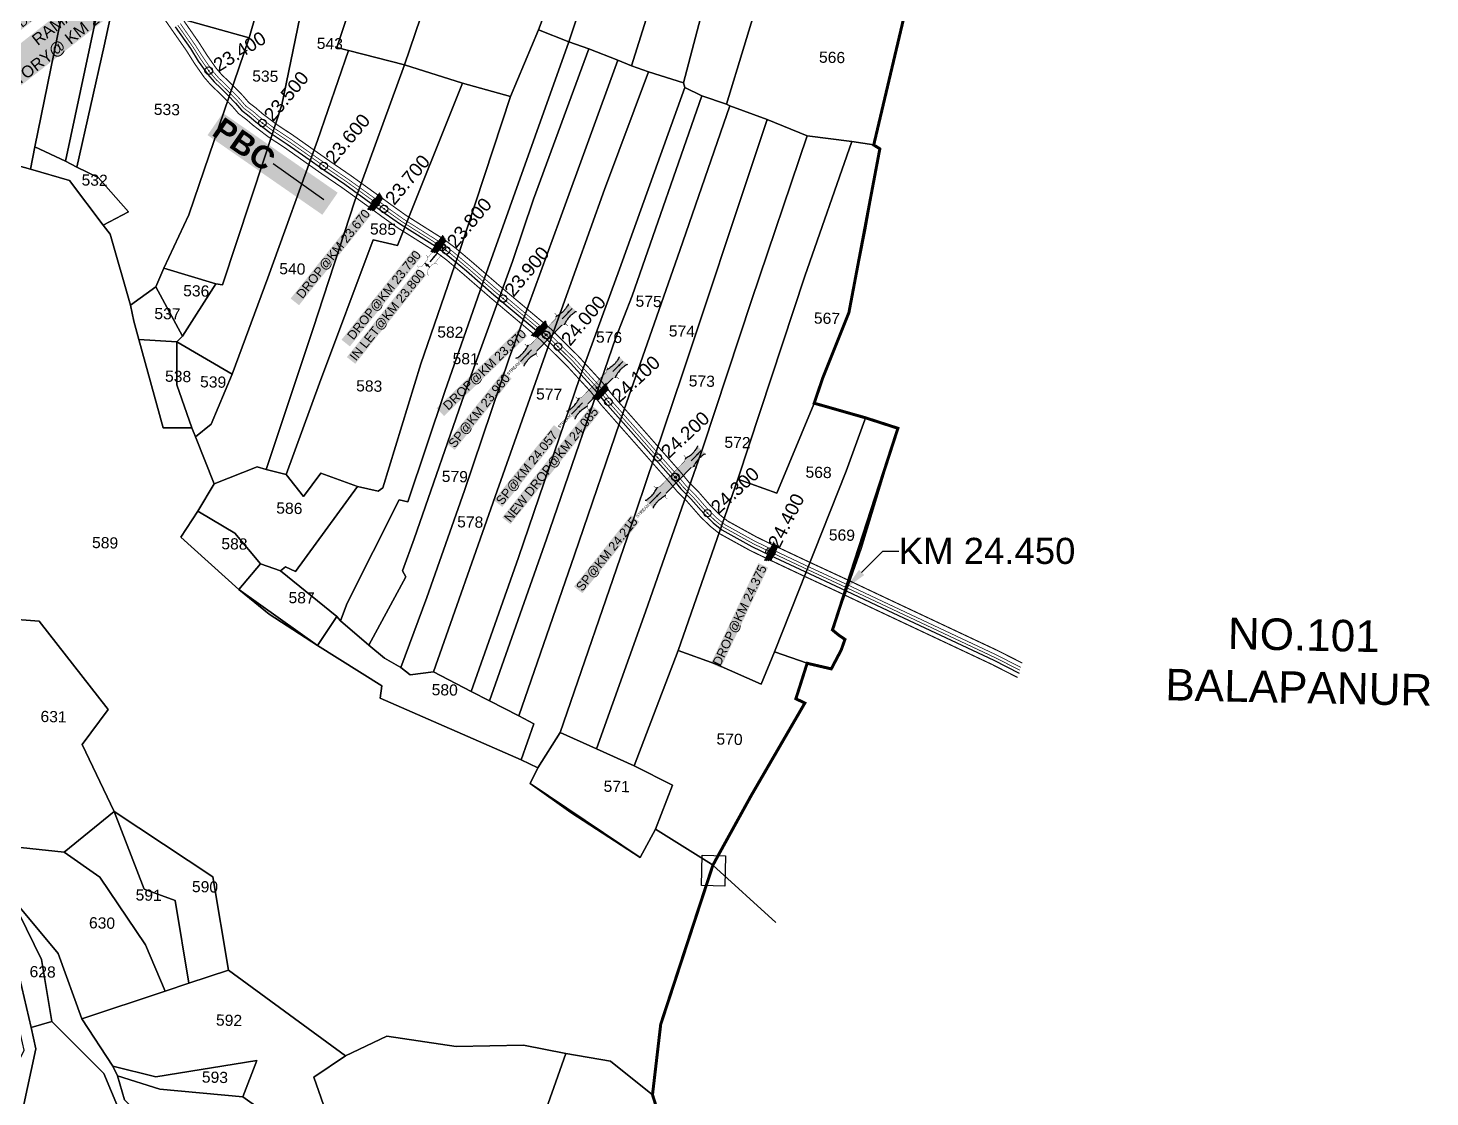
# Model space of a CAD drawing. Header units: inches. Extents: x 191080 to 197844, y 1603242 to 1613996.
# Drawn here: x 194361 to 196238, y 1606193 to 1607624 of the extents above; entities that cross this region are included whole.
import ezdxf
from ezdxf import colors
from ezdxf.entities.mleader import LeaderData, LeaderLine
from ezdxf.enums import TextEntityAlignment as Align
from ezdxf.math import Vec2, Vec3

# ---------------------------------------------------------------- set-up
doc = ezdxf.new("R2010")
doc.units = ezdxf.units.IN
doc.header["$LTSCALE"] = 15
doc.header["$MEASUREMENT"] = 0
doc.header["$PDMODE"] = 32
doc.header["$PDSIZE"] = 10
doc.linetypes.add('HIDDEN2', pattern=[0.1875, 0.125, -0.0625])
for name, color, linetype in [('CANAL1', 7, 'Continuous'), ('CSMark', 72, 'Continuous'), ('PAPER SIZE', 5, 'Continuous'), ('PLOT', 7, 'Continuous'), ('PLOT NO', 7, 'Continuous'), ('STRUCTURE', 5, 'Continuous'), ('text2', 7, 'Continuous'), ('VILLAGE BOUNDARY STONES', 1, 'Continuous'), ('VILLAGE BOUNDRY', 5, 'Continuous'), ('VILLAGE STONES', 240, 'Continuous')]:
    doc.layers.add(name, color=color, linetype=linetype)
doc.styles.get("Standard").update_dxf_attribs({"font": 'arial.ttf'})
doc.dimstyles.get("Standard").update_dxf_attribs({"dimtxt": 0.18, "dimasz": 0.18, "dimexe": 0.18, "dimexo": 0.0625, "dimgap": 0.09, "dimtad": 0, "dimtih": 1, "dimtoh": 1, "dimdec": 4, "dimzin": 0, "dimdsep": 46, "dimtxsty": 'Standard', "dimcen": 0.09, "dimadec": 0, "dimazin": 0, "dimtfac": 1, "dimtdec": 4, "dimtofl": 0, "dimtmove": 0, "dimatfit": 3, "dimfxl": 1, "dimtolj": 1, "dimtzin": 0, "dimarcsym": 0})

# ---------------------------------------------------------------- blocks, each defined once
blk = doc.blocks.new('DROP')
h = blk.add_hatch()
h.set_pattern_fill('ANSI31', color=1, scale=10, angle=45)
h.set_pattern_definition([(90, (-324.4107, -25.7687), (-1.25, 0), [])])
h.paths.add_polyline_path([(-9.9, -4.3), (-13.8, 4.1), (13.8, 4.1), (10.2, -4.3)])
at = {"layer": 'STRUCTURE', "color": 5, "const_width": 0.49}
blk.add_lwpolyline([(-9.9, -4.3), (-13.8, 4.1), (13.8, 4.1), (10.2, -4.3), (-9.9, -4.3)], dxfattribs=at)
at = {"layer": 'STRUCTURE', "color": 5}
blk.add_circle((0, 0), 1.33, dxfattribs=at)
blk = doc.blocks.new('OT')
at = {"layer": 'STRUCTURE', "color": 190}
for points, const_width in [([(769751.4, 1706595.8), (769729.4, 1706595.8)], 0.5), ([(769775.2, 1706601.8), (769775.2, 1706597.8), (769769.2, 1706593.8), (769761.8, 1706593.8), (769754.4, 1706593.8), (769748.4, 1706597.8), (769748.4, 1706601.8)], 0.5), ([(769761.8, 1706593.8), (769761.8, 1706581)], 2.5), ([(769751.4, 1706579), (769729.4, 1706579)], 0.5), ([(769748.4, 1706573), (769748.4, 1706577), (769754.4, 1706581), (769761.8, 1706581), (769761.8, 1706581), (769761.8, 1706581), (769769.2, 1706581), (769775.2, 1706577), (769775.2, 1706573)], 0.5)]:
    blk.add_lwpolyline(points, dxfattribs=dict(at, const_width=const_width))
at = {"layer": 'STRUCTURE', "color": 0}
blk.add_circle((769761.8, 1706587.4), 1.87, dxfattribs=at)
blk.add_leader([(769732.6, 1706587.4), (769753.8, 1706587.4)], dimstyle='Standard', override={"dimasz": 10, "dimgap": 0.09, "dimtad": 0}, dxfattribs=at)
blk = doc.blocks.new('SP')
at = {"layer": 'STRUCTURE'}
h = blk.add_hatch(dxfattribs=at)
h.set_pattern_fill('DASH', color=256, scale=8, style=0)
edge = h.paths.add_edge_path()
edge.add_spline(control_points=[(769825.7, 1706742.1), (769825.3, 1706741.8), (769823.8, 1706740.8), (769820.9, 1706740.3), (769817, 1706739.7), (769811.4, 1706738.9), (769804, 1706739.7), (769798.4, 1706741), (769795.6, 1706741.6)], knot_values=[0, 0, 0, 0, 1.613557, 5.24513, 8.624976, 13.470124, 22.190216, 30.746377, 30.746377, 30.746377, 30.746377], degree=3, periodic=0)
edge.add_line((769795.6, 1706741.6), (769792.6, 1706739.6))
edge.add_line((769792.6, 1706739.6), (769732.6, 1706739.6))
edge.add_line((769732.6, 1706739.6), (769729.6, 1706741.6))
edge.add_spline(control_points=[(769729.6, 1706741.6), (769726.9, 1706740.9), (769721.3, 1706739.5), (769713.9, 1706738.5), (769708.3, 1706739.1), (769704.4, 1706739.6), (769701.5, 1706740), (769700, 1706741), (769699.5, 1706741.3)], knot_values=[0, 0, 0, 0, 8.556161, 17.276253, 22.121402, 25.501247, 29.13282, 30.746377, 30.746377, 30.746377, 30.746377], degree=3, periodic=0)
edge.add_line((769699.5, 1706741.3), (769699.5, 1706722.1))
edge.add_spline(control_points=[(769699.5, 1706722.1), (769700, 1706722.4), (769701.4, 1706723.4), (769704.3, 1706724), (769708.2, 1706724.5), (769713.8, 1706725.3), (769721.2, 1706724.5), (769726.8, 1706723.3), (769729.6, 1706722.6)], knot_values=[0, 0, 0, 0, 1.613557, 5.24513, 8.624976, 13.470124, 22.190216, 30.746377, 30.746377, 30.746377, 30.746377], degree=3, periodic=0)
edge.add_line((769729.6, 1706722.6), (769732.6, 1706724.6))
edge.add_line((769732.6, 1706724.6), (769792.6, 1706724.6))
edge.add_line((769792.6, 1706724.6), (769795.6, 1706722.6))
edge.add_spline(control_points=[(769795.6, 1706722.6), (769798.4, 1706723.3), (769803.9, 1706724.8), (769811.3, 1706725.8), (769817, 1706725.1), (769820.9, 1706724.7), (769823.8, 1706724.2), (769825.2, 1706723.3), (769825.7, 1706723)], knot_values=[0, 0, 0, 0, 8.556161, 17.276253, 22.121402, 25.501247, 29.13282, 30.746377, 30.746377, 30.746377, 30.746377], degree=3, periodic=0)
edge.add_line((769825.7, 1706723), (769825.7, 1706742.1))
h.paths.add_polyline_path([(769764.2, 1706732.1, -1), (769761.1, 1706732.1, -1)], flags=0)
h.paths.add_polyline_path([(769761.1, 1706732.1, 1), (769764.2, 1706732.1, 1)], flags=16)
at = {"layer": 'STRUCTURE', "const_width": 0.628}
for points in [[(769726.6, 1706747.6), (769726.6, 1706743.6), (769732.6, 1706739.6), (769792.6, 1706739.6), (769798.6, 1706743.6), (769798.6, 1706747.6)], [(769726.6, 1706716.6), (769726.6, 1706720.6), (769732.6, 1706724.6), (769792.6, 1706724.6), (769798.6, 1706720.6), (769798.6, 1706716.6)]]:
    blk.add_lwpolyline(points, dxfattribs=at)
at = {"layer": 'STRUCTURE', "color": 3}
blk.add_lwpolyline([(769732.6, 1706724.6), (769792.6, 1706724.6)], dxfattribs=at)
blk.add_lwpolyline([(769732.6, 1706724.6), (769792.6, 1706724.6)], dxfattribs=at)
at = {"layer": 'STRUCTURE', "color": 0}
blk.add_circle((769762.6, 1706732.1), 1.55, dxfattribs=at)
at = {"layer": 'STRUCTURE'}
for points in [[(769699.5, 1706741.3), (769700.9, 1706740.5), (769704.4, 1706739.6), (769707.8, 1706739.2), (769712.6, 1706738.8), (769721.3, 1706739.7), (769729.6, 1706741.6)], [(769825.7, 1706742.1), (769824.3, 1706741.3), (769820.8, 1706740.3), (769817.5, 1706739.8), (769812.7, 1706739.2), (769804, 1706739.9), (769795.6, 1706741.6)], [(769699.5, 1706722.1), (769700.9, 1706723), (769704.4, 1706724), (769707.7, 1706724.5), (769712.5, 1706725), (769721.2, 1706724.4), (769729.6, 1706722.6)], [(769825.7, 1706723), (769824.3, 1706723.8), (769820.8, 1706724.7), (769817.4, 1706725.1), (769812.6, 1706725.5), (769803.9, 1706724.6), (769795.6, 1706722.6)]]:
    blk.add_spline(points, degree=3, dxfattribs=at)
at = {"layer": 'STRUCTURE', "color": 0}
blk.add_text('STREAM', height=5, dxfattribs=at).set_placement((769684.3, 1706732.1), align=Align.MIDDLE_CENTER)
for points in [[(769727.4, 1706732.1), (769700.8, 1706732.1)], [(769824.4, 1706732.1), (769800.5, 1706732.1)]]:
    blk.add_leader(points, dimstyle='Standard', override={"dimasz": 10, "dimgap": 0.09, "dimtad": 0}, dxfattribs=at)
blk = doc.blocks.new('PBC')
at = {"layer": 'STRUCTURE', "color": 5, "insert": (13.6, 8.7), "char_height": 30, "width": 181.057, "attachment_point": 1, "rotation": 325.6347, "bg_fill": 1, "box_fill_scale": 1.1, "bg_fill_color": 7, "bg_fill_true_color": 16777215, "bg_fill_transparency": 0}
blk.add_mtext('{\\fArial|b1|i0|c0|p34;\\C256;PBC}', dxfattribs=at)
at = {"layer": 'PAPER SIZE'}
blk.add_leader([(148.6, -102.5), (80.6, -54.7)], dimstyle='Standard', override={"dimasz": 40, "dimgap": 0.09, "dimtad": 0, "dimtfill": 2, "dimtfillclr": 5}, dxfattribs=at)

msp = doc.modelspace()

# ---------------------------------------------------------------- linework, layer by layer
at = {"layer": 'CANAL1', "color": 200, "const_width": 1.5}
for points in [[(194535.7, 1607648.4), (194553.7, 1607622.4), (194573.8, 1607593.6), (194584.4, 1607576.7), (194597.1, 1607558.5), (194606.1, 1607548.1), (194615.1, 1607539.6), (194624.8, 1607530), (194634.5, 1607519.9), (194643.3, 1607509.7), (194653.9, 1607501.7), (194662.5, 1607494.2), (194683.4, 1607478.3), (194705, 1607464.1), (194729.9, 1607446.5), (194755.2, 1607428.7), (194782.3, 1607410.2), (194821.9, 1607381.6), (194835.9, 1607371.3), (194856.6, 1607356.5), (194906.8, 1607324.9), (194921.9, 1607313.5), (194944.5, 1607294.4), (194981.1, 1607262.6), (195048.6, 1607205.7), (195058.6, 1607195.7), (195083.3, 1607171.3), (195115.3, 1607136.4), (195129.2, 1607119), (195163.6, 1607080.1), (195220.2, 1607015.9), (195230.9, 1607003), (195244, 1606989.8), (195261.4, 1606969.9), (195274.7, 1606957), (195286.7, 1606947.4), (195327.6, 1606924.8), (195351.7, 1606913.2), (195398.7, 1606891), (195446.5, 1606868.8), (195502, 1606842.5), (195651.4, 1606772.2), (195685.9, 1606754.6)], [(194570.1, 1607633.8), (194590.4, 1607604.6), (194601.1, 1607587.8), (194613, 1607570.8), (194620.6, 1607561.9), (194629, 1607553.9), (194639, 1607544.1), (194649.3, 1607533.4), (194657.1, 1607524.3), (194666.5, 1607517.2), (194675.1, 1607509.7), (194695, 1607494.7), (194716.3, 1607480.6), (194741.5, 1607462.8), (194766.6, 1607445.2), (194793.8, 1607426.5), (194833.6, 1607397.8), (194847.7, 1607387.5), (194867.7, 1607373.2), (194918.2, 1607341.3), (194934.4, 1607329.1), (194957.4, 1607309.6), (194994.1, 1607277.8), (195062.2, 1607220.5), (195072.7, 1607209.9), (195097.7, 1607185.2), (195130.5, 1607149.4), (195144.5, 1607131.9), (195178.6, 1607093.4), (195235.5, 1607028.9), (195245.7, 1607016.4), (195258.6, 1607003.5), (195275.9, 1606983.7), (195288, 1606972), (195297.8, 1606964.1), (195336.8, 1606942.6), (195360.3, 1606931.2), (195407.2, 1606909.1), (195455, 1606886.9), (195510.6, 1606860.6), (195660.2, 1606790.2), (195692.2, 1606773.9)]]:
    msp.add_lwpolyline(points, dxfattribs=at)
at = {"layer": 'CANAL1', "color": 5}
msp.add_lwpolyline([(194558.6, 1607625.9), (194578.8, 1607596.9), (194589.4, 1607580), (194601.9, 1607562.2), (194610.5, 1607552.2), (194619.3, 1607543.9), (194629, 1607534.2), (194639, 1607523.9), (194647.4, 1607514.1), (194657.6, 1607506.3), (194666.3, 1607498.8), (194686.9, 1607483.2), (194708.4, 1607469), (194733.4, 1607451.4), (194758.6, 1607433.7), (194785.7, 1607415.1), (194825.4, 1607386.4), (194839.4, 1607376.1), (194859.9, 1607361.5), (194910.2, 1607329.8), (194925.6, 1607318.1), (194948.3, 1607299), (194985, 1607267.2), (195052.7, 1607210.2), (195062.8, 1607199.9), (195087.6, 1607175.5), (195119.8, 1607140.3), (195133.8, 1607122.8), (195168.1, 1607084.1), (195224.8, 1607019.8), (195235.3, 1607007), (195248.4, 1606993.9), (195265.8, 1606974.1), (195278.7, 1606961.5), (195290, 1606952.4), (195330.4, 1606930.1), (195354.3, 1606918.6), (195401.2, 1606896.4), (195449, 1606874.2), (195504.6, 1606847.9), (195654, 1606777.6), (195687.9, 1606760.4)], dxfattribs=at)
at = {"layer": 'CANAL1', "color": 1, "linetype": 'HIDDEN2', "ltscale": 4, "const_width": 1}
msp.add_lwpolyline([(194561.9, 1607628.1), (194582.1, 1607599.1), (194592.8, 1607582.2), (194605.1, 1607564.7), (194613.4, 1607555), (194622.1, 1607546.7), (194631.9, 1607537), (194641.9, 1607526.6), (194650.2, 1607517), (194660.2, 1607509.5), (194668.8, 1607501.9), (194675.2, 1607497.1), (194689.2, 1607486.5), (194710.6, 1607472.3), (194735.7, 1607454.7), (194760.9, 1607436.9), (194788, 1607418.4), (194827.8, 1607389.7), (194838, 1607382.1), (194841.8, 1607379.4), (194862.1, 1607364.9), (194912.5, 1607333.1), (194928.1, 1607321.3), (194950.9, 1607302), (194987.6, 1607270.2), (195055.4, 1607213.1), (195065.6, 1607202.8), (195070.8, 1607197.7), (195090.5, 1607178.3), (195122.9, 1607142.9), (195136.8, 1607125.4), (195171.1, 1607086.8), (195227.8, 1607022.4), (195238.3, 1607009.7), (195251.3, 1606996.6), (195268.7, 1606976.8), (195281.3, 1606964.5), (195292.3, 1606955.8), (195332.2, 1606933.7), (195356, 1606922.2), (195402.9, 1606900), (195450.7, 1606877.8), (195506.3, 1606851.6), (195655.8, 1606781.2), (195689.1, 1606764.3)], dxfattribs=at)
at = {"layer": 'CANAL1', "color": 5, "const_width": 1}
msp.add_lwpolyline([(194565.2, 1607630.4), (194585.4, 1607601.3), (194596.1, 1607584.5), (194608.2, 1607567.1), (194616.3, 1607557.8), (194624.9, 1607549.6), (194634.7, 1607539.9), (194644.9, 1607529.3), (194652.9, 1607519.9), (194662.7, 1607512.6), (194671.3, 1607505.1), (194691.5, 1607489.8), (194712.9, 1607475.6), (194738, 1607457.9), (194763.2, 1607440.2), (194790.3, 1607421.6), (194830.1, 1607392.9), (194844.1, 1607382.6), (194864.4, 1607368.2), (194914.7, 1607336.4), (194930.6, 1607324.4), (194953.5, 1607305.1), (194990.2, 1607273.3), (195058.1, 1607216.1), (195068.5, 1607205.6), (195093.4, 1607181.1), (195125.9, 1607145.5), (195139.9, 1607128), (195174.1, 1607089.4), (195230.9, 1607025), (195241.3, 1607012.4), (195254.2, 1606999.4), (195271.6, 1606979.6), (195284, 1606967.5), (195294.5, 1606959.1), (195334.1, 1606937.2), (195357.7, 1606925.8), (195404.6, 1606903.6), (195452.4, 1606881.5), (195508, 1606855.2), (195657.6, 1606784.8), (195690.3, 1606768.1)], dxfattribs=at)
at = {"layer": 'PLOT'}
for points in [[(194463.1, 1608244.2), (194452.7, 1608142.1), (194413.3, 1607804.8), (194399, 1607680.2), (194412.8, 1607673.2), (194370.7, 1607465.2), (194364.9, 1607435.4), (194314.2, 1607449.3), (194321.2, 1607490.2), (194349.3, 1607631), (194367.1, 1607719.4), (194380.9, 1607819.6), (194401.6, 1607994.2), (194416.2, 1608134.5), (194426.8, 1608246.7), (194463.1, 1608244.2)], [(194370.7, 1607465.2), (194412.8, 1607673.2), (194399, 1607680.2), (194413.3, 1607804.8), (194452.7, 1608142.1), (194463.1, 1608244.2), (194490.6, 1608243.3), (194462.4, 1607974.1), (194451.8, 1607898.7), (194431.7, 1607668.3), (194457.6, 1607662.1), (194411.8, 1607445.9), (194370.7, 1607465.2)], [(194486, 1607795.7), (194477, 1607664.6), (194463.5, 1607600.5), (194426.9, 1607438), (194411.8, 1607445.9), (194457.6, 1607662.1), (194431.7, 1607668.3), (194451.8, 1607898.7), (194462.4, 1607974.1), (194490.6, 1608243.3), (194519.5, 1608241.8), (194506.8, 1608102.6), (194494.7, 1607960.4), (194486, 1607795.7)], [(194932.7, 1608183.5), (194867.9, 1607905.2), (194828, 1607744.7), (194823.5, 1607745.5), (194774.8, 1607598.2), (194790.2, 1607594.3), (194748.9, 1607473.6), (194682.4, 1607289.7), (194634.8, 1607160.6), (194560.8, 1607204.1), (194568.1, 1607211.8), (194612.9, 1607281.9), (194621.9, 1607280.4), (194677.9, 1607450.6), (194701.2, 1607521.5), (194737.4, 1607697.5), (194750.7, 1607763.6), (194802.1, 1607752.4), (194835.9, 1607896.9), (194874, 1608067.4), (194902.6, 1608191.6), (194932.7, 1608183.5)], [(195085.5, 1607606), (195044.8, 1607621.9), (195065.4, 1607676.7), (195020.7, 1607692.4), (195072, 1607858.7), (195153.7, 1608121.9), (195186.9, 1608113.1), (195247.5, 1608100.8), (195179.4, 1607889.6), (195085.5, 1607606)], [(195318.4, 1608081.4), (195225.9, 1607754.5), (195169.1, 1607573.5), (195150.7, 1607581.3), (195112, 1607596.5), (195085.5, 1607606), (195179.4, 1607889.6), (195247.5, 1608100.8), (195254.6, 1608099.1), (195313.7, 1608082.6), (195318.4, 1608081.4)], [(195238.8, 1607550.7), (195192.1, 1607565.8), (195169.1, 1607573.5), (195225.9, 1607754.5), (195318.4, 1608081.4), (195373.9, 1608066.1), (195238.8, 1607550.7)], [(195296.3, 1607522.4), (195263.5, 1607533.4), (195240.4, 1607544.6), (195238.8, 1607550.7), (195373.9, 1608066.1), (195439, 1608051.9), (195442.9, 1608050.8), (195418.3, 1607962.8), (195415.9, 1607952.4), (195415, 1607945.4), (195352.1, 1607710.8), (195345.7, 1607685.6), (195343.8, 1607678.2), (195296.3, 1607522.4)], [(194657.6, 1607611.2), (194576.7, 1607374.2), (194543.1, 1607302.7), (194532.5, 1607277.8), (194498.7, 1607253.1), (194471.2, 1607348.1), (194462.2, 1607360.1), (194495.8, 1607378.2), (194455.5, 1607424.1), (194426.9, 1607438), (194463.5, 1607600.5), (194477, 1607664.6), (194486, 1607795.7), (194516.7, 1607792.8), (194511.9, 1607652), (194657.6, 1607611.2)], [(194692.2, 1607777.4), (194686.4, 1607712.7), (194657.6, 1607611.2), (194511.9, 1607652), (194516.7, 1607792.8), (194576.5, 1607789.7), (194633, 1607785.6), (194692.2, 1607777.4)], [(194543.1, 1607302.7), (194576.7, 1607374.2), (194657.6, 1607611.2), (194686.4, 1607712.7), (194692.2, 1607777.4), (194693.4, 1607780.7), (194733.6, 1607770), (194750.7, 1607763.6), (194737.4, 1607697.5), (194701.2, 1607521.5), (194677.9, 1607450.6), (194621.9, 1607280.4), (194612.9, 1607281.9), (194543.1, 1607302.7)], [(194915.2, 1607722.2), (194865.4, 1607575.2), (194790.2, 1607594.3), (194774.8, 1607598.2), (194823.5, 1607745.5), (194828, 1607744.7), (194915.2, 1607722.2)], [(195044.8, 1607621.9), (195007.4, 1607532.7), (194943, 1607550.5), (194865.4, 1607575.2), (194915.2, 1607722.2), (194919, 1607720.8), (195020.7, 1607692.4), (195065.4, 1607676.7), (195044.8, 1607621.9)], [(195493.4, 1607467.7), (195464.2, 1607472.4), (195404.4, 1607479.9), (195350.8, 1607501.7), (195300.7, 1607520), (195296.3, 1607522.4), (195343.8, 1607678.2), (195345.7, 1607685.6), (195388.7, 1607673.6), (195438.6, 1607658.7), (195445.1, 1607678.2), (195533, 1607654.9), (195537.4, 1607653.9), (195493.4, 1607467.7)], [(194779.5, 1606830.3), (194774.7, 1606836.1), (194699.2, 1606897.2), (194706.1, 1606902.6), (194719.4, 1606896.5), (194802.4, 1607010.3), (194830.3, 1607003.9), (194836.2, 1607008.5), (194887, 1607174.5), (194937.2, 1607319.7), (195007.4, 1607532.7), (195044.8, 1607621.9), (195085.5, 1607606), (195040.3, 1607479.7), (194972.4, 1607289.5), (194919.6, 1607138.7), (194869.6, 1606989.9), (194858.2, 1606992.4), (194788.7, 1606853.9), (194779.5, 1606830.3)], [(195112, 1607596.5), (195038.1, 1607395.1), (195010.1, 1607311.6), (194949.3, 1607144.8), (194878.4, 1606940.2), (194862.9, 1606897.2), (194867.2, 1606889.3), (194817.5, 1606797.9), (194779.5, 1606830.3), (194788.7, 1606853.9), (194858.2, 1606992.4), (194869.6, 1606989.9), (194919.6, 1607138.7), (194972.4, 1607289.5), (195040.3, 1607479.7), (195085.5, 1607606), (195112, 1607596.5)], [(194865.4, 1607575.2), (194799, 1607392.7), (194743.1, 1607221.8), (194680.1, 1607033.3), (194668.3, 1607036.5), (194610.8, 1607014.1), (194585.6, 1607077), (194606.5, 1607093.6), (194634.8, 1607160.6), (194682.4, 1607289.7), (194748.9, 1607473.6), (194790.2, 1607594.3), (194865.4, 1607575.2)], [(195150.7, 1607581.3), (195073.4, 1607367.7), (195005.3, 1607182), (194945.5, 1607005.2), (194895.4, 1606861.7), (194860.6, 1606768), (194838.7, 1606780.6), (194817.5, 1606797.9), (194867.2, 1606889.3), (194862.9, 1606897.2), (194878.4, 1606940.2), (194949.3, 1607144.8), (195010.1, 1607311.6), (195038.1, 1607395.1), (195112, 1607596.5), (195150.7, 1607581.3)], [(195192.1, 1607565.8), (195133, 1607408.2), (195056.3, 1607194), (194986.6, 1606997.1), (194904, 1606762.2), (194872.8, 1606758.1), (194860.6, 1606768), (194895.4, 1606861.7), (194945.5, 1607005.2), (195005.3, 1607182), (195073.4, 1607367.7), (195150.7, 1607581.3), (195169.1, 1607573.5), (195192.1, 1607565.8)], [(194706.9, 1607026.5), (194680.1, 1607033.3), (194743.1, 1607221.8), (194799, 1607392.7), (194865.4, 1607575.2), (194943, 1607550.5), (194856.1, 1607333.3), (194823.5, 1607340.8), (194751.4, 1607148.5), (194706.9, 1607026.5)], [(194904, 1606762.2), (194986.6, 1606997.1), (195056.3, 1607194), (195133, 1607408.2), (195192.1, 1607565.8), (195238.8, 1607550.7), (195240.4, 1607544.6), (195153.2, 1607301.4), (195099.9, 1607156.2), (195018.1, 1606915.2), (194954.8, 1606735.8), (194904, 1606762.2)], [(195007.4, 1607532.7), (194937.2, 1607319.7), (194887, 1607174.5), (194836.2, 1607008.5), (194830.3, 1607003.9), (194802.4, 1607010.3), (194753.4, 1607028.2), (194730.3, 1606996.8), (194706.9, 1607026.5), (194751.4, 1607148.5), (194823.5, 1607340.8), (194856.1, 1607333.3), (194943, 1607550.5), (195007.4, 1607532.7)], [(194979, 1606723.1), (194954.8, 1606735.8), (195018.1, 1606915.2), (195099.9, 1607156.2), (195153.2, 1607301.4), (195240.4, 1607544.6), (195263.5, 1607533.4), (195169.9, 1607265.6), (195147.7, 1607208.6), (195055.4, 1606939.6), (194979, 1606723.1)], [(195018.5, 1606703), (194979, 1606723.1), (195055.4, 1606939.6), (195147.7, 1607208.6), (195169.9, 1607265.6), (195263.5, 1607533.4), (195296.3, 1607522.4), (195300.7, 1607520), (195234, 1607326.2), (195159.5, 1607113.3), (195093.1, 1606919), (195018.5, 1606703)], [(195073.9, 1606681), (195043.8, 1606633.5), (195021.7, 1606644.1), (195038.3, 1606692.5), (195018.5, 1606703), (195093.1, 1606919), (195159.5, 1607113.3), (195234, 1607326.2), (195300.7, 1607520), (195350.8, 1607501.7), (195336.9, 1607460.4), (195237.3, 1607161.4), (195163.6, 1606941.8), (195073.9, 1606681)], [(195122.4, 1606658.9), (195073.9, 1606681), (195163.6, 1606941.8), (195237.3, 1607161.4), (195336.9, 1607460.4), (195350.8, 1607501.7), (195404.4, 1607479.9), (195330, 1607259.5), (195265.3, 1607063.5), (195187.9, 1606842.6), (195122.4, 1606658.9)], [(195172.6, 1606636.3), (195122.4, 1606658.9), (195187.9, 1606842.6), (195265.3, 1607063.5), (195330, 1607259.5), (195404.4, 1607479.9), (195464.2, 1607472.4), (195401.3, 1607292.1), (195311.3, 1607020.3), (195231.7, 1606790.5), (195172.6, 1606636.3)], [(195311.3, 1607020.3), (195401.3, 1607292.1), (195464.2, 1607472.4), (195493.4, 1607467.7), (195501.6, 1607462.6), (195482.6, 1607354.2), (195466.6, 1607274.9), (195460.2, 1607243.3), (195446.3, 1607208.5), (195425.3, 1607156), (195413.7, 1607121.9), (195413.1, 1607120.4), (195363.8, 1607001.3), (195311.3, 1607020.3)], [(194364.9, 1607435.4), (194370.7, 1607465.2), (194411.8, 1607445.9), (194426.9, 1607438), (194455.5, 1607424.1), (194495.8, 1607378.2), (194462.2, 1607360.1), (194417.1, 1607420.3), (194364.9, 1607435.4)], [(194532.5, 1607277.8), (194543.1, 1607302.7), (194612.9, 1607281.9), (194568.1, 1607211.8), (194532.5, 1607277.8)], [(194498.7, 1607253.1), (194532.5, 1607277.8), (194568.1, 1607211.8), (194560.8, 1607204.1), (194509.9, 1607207.4), (194503.1, 1607231.9), (194498.7, 1607253.1)], [(194560.8, 1607204.1), (194560.5, 1607146.7), (194580.6, 1607088.8), (194542.4, 1607088.9), (194509.9, 1607207.4), (194560.8, 1607204.1)], [(194560.8, 1607204.1), (194634.8, 1607160.6), (194606.5, 1607093.6), (194585.6, 1607077), (194580.6, 1607088.8), (194560.5, 1607146.7), (194560.8, 1607204.1)], [(195231.7, 1606790.5), (195311.3, 1607020.3), (195363.8, 1607001.3), (195413.1, 1607120.4), (195413.7, 1607121.9), (195482.5, 1607102.3), (195481.6, 1607099.6), (195456.4, 1607030.7), (195360.7, 1606789.1), (195342.7, 1606745.5), (195281.1, 1606772.8), (195231.7, 1606790.5)], [(195404.3, 1606773.6), (195360.7, 1606789.1), (195456.4, 1607030.7), (195481.6, 1607099.6), (195482.5, 1607102.3), (195498.8, 1607097.7), (195525.8, 1607088.3), (195476.7, 1606927.4), (195439.4, 1606821.9), (195438.7, 1606820), (195438.1, 1606818.3), (195446.7, 1606811.2), (195454.9, 1606805.6), (195449.9, 1606791.4), (195436.6, 1606766.1), (195406.4, 1606773.1), (195404.3, 1606773.6)], [(194672.8, 1606906.9), (194638.4, 1606948), (194607.6, 1606966.2), (194588.8, 1606977.2), (194610.8, 1607014.1), (194668.3, 1607036.5), (194680.1, 1607033.3), (194706.9, 1607026.5), (194730.3, 1606996.8), (194753.4, 1607028.2), (194802.4, 1607010.3), (194719.4, 1606896.5), (194706.1, 1606902.6), (194699.2, 1606897.2), (194672.8, 1606906.9)], [(194566.2, 1606942.5), (194588.8, 1606977.2), (194607.6, 1606966.2), (194638.4, 1606948), (194672.8, 1606906.9), (194643.7, 1606872.4), (194566.2, 1606942.5)], [(194699.2, 1606897.2), (194774.7, 1606836.1), (194749.1, 1606797.3), (194643.7, 1606872.4), (194672.8, 1606906.9), (194699.2, 1606897.2)], [(194749.1, 1606797.3), (194684.2, 1606839.5), (194643.7, 1606872.4), (194749.1, 1606797.3)], [(194749.1, 1606797.3), (194684.2, 1606839.5), (194643.7, 1606872.4), (194749.1, 1606797.3)], [(194258.1, 1606719.7), (194270.9, 1606758.3), (194266, 1606793.5), (194278.5, 1606792.3), (194280.1, 1606804.3), (194270.2, 1606811.2), (194275, 1606823.8), (194329.6, 1606833.4), (194376.4, 1606830.1), (194468.9, 1606711.9), (194433.7, 1606664.8), (194476.9, 1606575), (194409.7, 1606520.5), (194330.2, 1606529.3), (194301.4, 1606662.3), (194258.1, 1606719.7)], [(194817.5, 1606797.9), (194838.7, 1606780.6), (194860.6, 1606768), (194872.8, 1606758.1), (194904, 1606762.2), (194954.8, 1606735.8), (194979, 1606723.1), (195018.5, 1606703), (195038.3, 1606692.5), (195021.7, 1606644.1), (194832.6, 1606727.1), (194834.8, 1606743.3), (194749.1, 1606797.3), (194774.7, 1606836.1), (194779.5, 1606830.3), (194817.5, 1606797.9)], [(195201.2, 1606551.5), (195224.1, 1606610.5), (195172.6, 1606636.3), (195231.7, 1606790.5), (195281.1, 1606772.8), (195342.7, 1606745.5), (195360.7, 1606789.1), (195404.3, 1606773.6), (195402.5, 1606768.1), (195398.1, 1606754.2), (195389.2, 1606726.1), (195395.9, 1606722.8), (195401.2, 1606720.3), (195397.3, 1606713.7), (195329.1, 1606595.9), (195283, 1606512.2), (195278.1, 1606503.1), (195276.2, 1606504.6), (195201.2, 1606551.5)], [(195122.4, 1606658.9), (195172.6, 1606636.3), (195224.1, 1606610.5), (195201.2, 1606551.5), (195180.7, 1606513.4), (195033.5, 1606612.5), (195043.8, 1606633.5), (195073.9, 1606681), (195122.4, 1606658.9)], [(195180.7, 1606513.4), (195087.9, 1606573.9), (195033.5, 1606612.5), (195180.7, 1606513.4)], [(195180.7, 1606513.4), (195087.9, 1606573.9), (195033.5, 1606612.5), (195180.7, 1606513.4)], [(194476.9, 1606575), (194517.1, 1606471.3), (194558.3, 1606456.1), (194576.8, 1606345), (194545, 1606334.5), (194518.6, 1606396.7), (194457.7, 1606487.1), (194409.7, 1606520.5), (194476.9, 1606575)], [(194476.9, 1606575), (194608.8, 1606487.4), (194629.9, 1606362.6), (194576.8, 1606345), (194558.3, 1606456.1), (194517.1, 1606471.3), (194476.9, 1606575)], [(194409.7, 1606520.5), (194457.7, 1606487.1), (194518.6, 1606396.7), (194545, 1606334.5), (194433.5, 1606297.5), (194402, 1606385), (194350.8, 1606446.1), (194330.2, 1606529.3), (194409.7, 1606520.5)], [(194393.1, 1606293.7), (194365.6, 1606285.9), (194340.8, 1606393.1), (194349.7, 1606437.9), (194379.7, 1606377), (194393.1, 1606293.7)], [(194365.6, 1606285.9), (194371.9, 1606257.4), (194354.4, 1606176.4), (194329.9, 1606200.8), (194356.4, 1606255.7), (194331.7, 1606363.5), (194265.3, 1606380.6), (194211.2, 1606357.4), (194179.9, 1606361.3), (194128.1, 1606307.5), (194138.2, 1606268.7), (194112.7, 1606306.6), (194140.1, 1606338), (194168.9, 1606370.9), (194199, 1606367.9), (194214.9, 1606366.3), (194267.8, 1606390.8), (194319.4, 1606392.4), (194340.8, 1606393.1), (194365.6, 1606285.9)], [(194629.9, 1606362.6), (194786.4, 1606248.1), (194744.2, 1606219.3), (194770.5, 1606144), (194728.9, 1606164.3), (194695.4, 1606160), (194649.1, 1606193), (194667.8, 1606241.6), (194532.4, 1606219.9), (194475.1, 1606234), (194433.5, 1606297.5), (194545, 1606334.5), (194576.8, 1606345), (194629.9, 1606362.6)], [(194524.6, 1606134), (194496.8, 1606090.7), (194412.9, 1606143.9), (194387.3, 1606131.9), (194386.8, 1606153.6), (194354.4, 1606176.4), (194371.9, 1606257.4), (194365.6, 1606285.9), (194393.1, 1606293.7), (194462.9, 1606224.4), (194491.5, 1606156), (194524.6, 1606134)], [(194786.4, 1606248.1), (194841.6, 1606274.1), (194934.6, 1606260.5), (195024.6, 1606262.1), (195081.2, 1606251.1), (195004.7, 1606033.6), (194801, 1606103.9), (194770.5, 1606144), (194744.2, 1606219.3), (194786.4, 1606248.1)], [(195297, 1605978.5), (195259, 1605933.6), (195227.4, 1605893.7), (195153.9, 1605847.7), (195066.4, 1605885), (195061.8, 1605873.2), (194998.2, 1605906.4), (194985.2, 1605967.1), (195004.7, 1606033.6), (195081.2, 1606251.1), (195140.9, 1606240.8), (195197.3, 1606195.8), (195212.5, 1606147.6), (195109.8, 1606135.4), (195244.4, 1606054.9), (195248.7, 1606052.8), (195297, 1605978.5)], [(194475.1, 1606234), (194532.4, 1606219.9), (194667.8, 1606241.6), (194649.1, 1606193), (194538, 1606203.4), (194481.4, 1606221.3), (194475.1, 1606234)], [(194481.4, 1606221.3), (194538, 1606203.4), (194649.1, 1606193), (194695.4, 1606160), (194728.9, 1606164.3), (194770.5, 1606144), (194801, 1606103.9), (194816.1, 1606075.9), (194612.3, 1606094.9), (194542.5, 1606137.3), (194490.7, 1606189), (194481.4, 1606221.3)]]:
    msp.add_lwpolyline(points, close=True, dxfattribs=at)
for points in [[(194314.2, 1607449.3), (194364.9, 1607435.4), (194417.1, 1607420.3), (194462.2, 1607360.1), (194471.2, 1607348.1), (194498.7, 1607253.1), (194503.1, 1607231.9), (194509.9, 1607207.4), (194542.4, 1607088.9), (194580.6, 1607088.8), (194585.6, 1607077), (194610.8, 1607014.1), (194588.8, 1606977.2), (194566.2, 1606942.5), (194643.7, 1606872.4), (194684.2, 1606839.5), (194749.1, 1606797.3), (194834.8, 1606743.3), (194832.6, 1606727.1), (195021.7, 1606644.1), (195043.8, 1606633.5), (195033.5, 1606612.5), (195033.5, 1606612.5), (195087.9, 1606573.9), (195180.7, 1606513.4), (195201.2, 1606551.5), (195276.2, 1606504.6), (195278.1, 1606503.1), (195208.3, 1606290.1), (195197.3, 1606195.8), (195140.9, 1606240.8), (195081.2, 1606251.1), (195024.6, 1606262.1), (194934.6, 1606260.5), (194841.6, 1606274.1), (194786.4, 1606248.1), (194629.9, 1606362.6), (194608.8, 1606487.4), (194476.9, 1606575), (194433.7, 1606664.8), (194468.9, 1606711.9), (194376.4, 1606830.1), (194329.6, 1606833.4)], [(194491.5, 1606156), (194462.9, 1606224.4), (194393.1, 1606293.7), (194379.7, 1606377), (194349.7, 1606437.9), (194350.8, 1606446.1), (194402, 1606385), (194433.5, 1606297.5), (194475.1, 1606234), (194481.4, 1606221.3), (194490.7, 1606189)]]:
    msp.add_lwpolyline(points, dxfattribs=at)
at = {"layer": 'text2', "color": 2, "linetype": 'Continuous'}
for p in [(194603.3, 1607567.2), (194675.2, 1607497.1), (194757.1, 1607439.6), (194826.9, 1607390.3), (194838, 1607382.1), (194911.6, 1607333.6), (194915.5, 1607330.8), (195047.3, 1607219.9), (195055.1, 1607213.3), (195070.8, 1607197.7), (195138.2, 1607123.9), (195204.2, 1607049.2), (195228, 1607023, 120), (195270.9, 1606974.6), (195354.2, 1606923.1), (195356.6, 1606921.9)]:
    msp.add_point(p, dxfattribs=at)
at = {"layer": 'text2', "color": 6, "linetype": 'Continuous'}
for p in [(194757.1, 1607439.6), (194921.1, 1607326.6), (194997.4, 1607262)]:
    msp.add_point(p, dxfattribs=at)
at = {"layer": 'VILLAGE BOUNDARY STONES', "linetype": 'Continuous'}
msp.add_lwpolyline([(195263.8, 1606516.5), (195295.1, 1606515.8), (195294.2, 1606475.3), (195262.9, 1606476)], close=True, dxfattribs=at)
at = {"layer": 'VILLAGE BOUNDRY', "linetype": 'Continuous', "const_width": 4}
msp.add_lwpolyline([(195537.4, 1607653.9), (195493.4, 1607467.7), (195501.6, 1607462.6), (195460.2, 1607243.3), (195425.3, 1607156), (195413.7, 1607121.9), (195482.5, 1607102.3), (195525.8, 1607088.3), (195439.4, 1606821.9), (195438.1, 1606818.3), (195446.7, 1606811.2), (195454.9, 1606805.6), (195449.9, 1606791.4), (195436.6, 1606766.1), (195406.4, 1606773.1), (195404.3, 1606773.6), (195389.2, 1606726.1), (195401.2, 1606720.3), (195329.1, 1606595.9), (195283, 1606512.2), (195278.1, 1606503.1), (195208.3, 1606290.1), (195197.3, 1606195.8), (195212.5, 1606147.6)], dxfattribs=at)
at = {"layer": 'VILLAGE BOUNDRY', "linetype": 'Continuous'}
msp.add_lwpolyline([(195278.1, 1606503.1), (195362.3, 1606426.6)], dxfattribs=at)

# ---------------------------------------------------------------- block references
for p, rotation in [((194826.9, 1607390.3), 53.61526561923872), ((194911.6, 1607333.6), 53.61526561923872), ((195047.3, 1607219.9), 46.92928242380425), ((195128.5, 1607135.9), 46.92928242380425), ((195356.6, 1606921.9), 63.4965165378041)]:
    msp.add_blockref('DROP', p, dxfattribs=dict(rotation=rotation))
at = {"layer": 'PAPER SIZE', "rotation": 359.5923267093125}
msp.add_blockref('PBC', (194609.4, 1607497.7, -8), dxfattribs=at)
at = {"layer": 'STRUCTURE', "color": 0}
for name, p, xscale, yscale, zscale, rotation in [('OT', (-384649.4, 2782706.4), 0.7, 0.7, 0.7, 230.5240776222599), ('SP', (743612.5, 213446.9), 0.7999999999999998, 0.7999999999999998, 0.7999999999999998, 45.75967713441996), ('SP', (743680.7, 213376), 0.7999999999999998, 0.7999999999999998, 0.7999999999999998, 45.75967713441996), ('SP', (743785.4, 213256.5, 120), 0.7999999999999998, 0.7999999999999998, 0.7999999999999998, 45.75967713441996)]:
    msp.add_blockref(name, p, dxfattribs=dict(at, xscale=xscale, yscale=yscale, zscale=zscale, rotation=rotation))

# ---------------------------------------------------------------- texts
at = {"layer": 'CSMark', "color": 1}
for s, rotation, p in [('23.400', 31.9095, (194612, 1607572.7)), ('23.500', 50.2006, (194682.4, 1607503.6)), ('23.600', 50.2006, (194764.6, 1607446.6)), ('23.700', 50.2006, (194844.7, 1607391.7)), ('23.800', 50.2006, (194927.4, 1607334.1)), ('23.900', 50.2006, (195004.4, 1607268.8)), ('24.000', 50.2006, (195080.2, 1607203.1)), ('24.100', 43.0215, (195146.8, 1607128.2)), ('24.200', 43.0215, (195212.9, 1607053.5)), ('24.300', 43.0215, (195279.5, 1606979)), ('24.400', 63.3997, (195358.9, 1606930.2))]:
    msp.add_text(s, height=18, rotation=rotation, dxfattribs=at).set_placement(p, align=Align.MIDDLE_LEFT)
at = {"layer": 'PLOT', "color": 11, "linetype": 'Continuous', "insert": (195877.2, 1606836.9), "char_height": 42.229, "width": 369.482, "attachment_point": 1, "rotation": 358.7911}
msp.add_mtext('\\pi90.74927;NO.101 \\P\\pi8.59662;BALAPANUR', dxfattribs=at)
at = {"layer": 'PLOT NO', "color": 7}
for s, p in [('543', (194747.8, 1607596.4)), ('566', (195420, 1607577.9)), ('535', (194661.4, 1607552.7)), ('533', (194529.7, 1607508.1)), ('532', (194433, 1607413.5)), ('585', (194819, 1607347.9)), ('540', (194697.6, 1607294.7)), ('536', (194569, 1607265.2)), ('575', (195174.5, 1607251.2)), ('537', (194530.4, 1607234.6)), ('567', (195413.2, 1607228.5)), ('582', (194909.1, 1607209.9)), ('574', (195219, 1607211.3)), ('576', (195121.5, 1607203.1)), ('581', (194929.6, 1607174.4)), ('538', (194544.7, 1607150.7)), ('539', (194591.6, 1607143.2)), ('583', (194800.5, 1607137.8)), ('573', (195245.7, 1607144.4)), ('577', (195041.3, 1607126.9)), ('572', (195293.4, 1607062.2)), ('568', (195402, 1607022.2)), ('579', (194915.1, 1607016.6)), ('586', (194693.6, 1606974.1)), ('578', (194935.7, 1606955.7)), ('589', (194447, 1606927.9)), ('588', (194620.1, 1606926.4)), ('569', (195433.2, 1606938.2)), ('587', (194710, 1606854.2)), ('580', (194901.6, 1606730.9)), ('631', (194378, 1606695)), ('570', (195282.8, 1606664.8)), ('571', (195131.7, 1606601.6)), ('590', (194580.7, 1606467.2)), ('591', (194505.3, 1606456)), ('630', (194442.9, 1606418.7)), ('628', (194363.4, 1606353.3)), ('592', (194612.9, 1606288.4)), ('593', (194594, 1606212.1))]:
    msp.add_text(s, height=15, rotation=358.7911, dxfattribs=at).set_placement(p)
at = {"layer": 'STRUCTURE', "color": 5, "attachment_point": 1, "bg_fill": 1, "box_fill_scale": 1.1, "bg_fill_color": 7, "bg_fill_true_color": 16777215, "bg_fill_transparency": 0}
for s, insert, char_height, width, rotation in [('\\pi7.64653;DROP@KM 23.175', (194340.2, 1607629.2), 12, 152.211, 37.8139), ('\\pi181.35373;{\\C1;RAMAPURAM  \\P\\pi26.50298;DISTRIBUTORY@ KM 23.213}', (194222.1, 1607500.4), 15.6, 319.657, 38.0975), ('\\pi7.7775;DROP@KM 23.670', (194714.6, 1607262.3), 12, 152.211, 51.4144), ('\\pi7.7775;DROP@KM 23.790', (194782.7, 1607207.1), 12, 152.211, 51.4144), ('\\pi1.68344;IN LET@KM 23.800', (194789.9, 1607183.8), 12, 149.58, 51.4144), ('\\pi7.7775;DROP@KM 23.970', (194910, 1607115), 12, 152.211, 43.911), ('SP@KM 23.960', (194923, 1607068.5), 12, 119.776, 51.4144), ('NEW DROP@KM 24.085', (194997.7, 1606969.1), 12, 189.656, 51.4144), ('SP@KM 24.057', (194986.7, 1606992.1), 12, 126.39, 51.4144), ('SP@KM 24.215 ', (195093.9, 1606876.6), 12, 119.817, 51.4144), ('DROP@KM 24.375', (195277.2, 1606774.2), 12, 145.978, 64.7112)]:
    msp.add_mtext(s, dxfattribs=dict(at, insert=insert, char_height=char_height, width=width, rotation=rotation))

# ---------------------------------------------------------------- leaders
at = {"layer": 'VILLAGE STONES', "color": 1}
ml = msp.add_multileader_mtext('Standard', dxfattribs=at)
ml.set_content('KM 24.450', color=1)
ml.set_leader_properties()
ml.build(insert=Vec2(0, 0))
ml.multileader.update_dxf_attribs({"dogleg_length": 0.36, "arrow_head_size": 30})
ctx = ml.context
ctx.base_point, ctx.char_height, ctx.arrow_head_size, ctx.landing_gap_size, ctx.plane_origin = Vec3(195526.8, 1606923.8), 35, 30, 0.09, Vec3(195457, 1606918.4)
notes = []
notes.append((ctx, [(0, (1, 1, 0), (195505.8, 1606923.8), (1, 0), 21, [(0, [(195455.9, 1606873.9)], 0, [])])]))
ctx.mtext.insert, ctx.mtext.flow_direction = Vec3(195526.9, 1606941.6), 5
for ctx, leaders in notes:
    for number, flags, end, landing, length, lines in leaders:
        leader = LeaderData()
        leader.index, (leader.has_last_leader_line, leader.has_dogleg_vector, leader.attachment_direction) = number, flags
        leader.last_leader_point, leader.dogleg_vector, leader.dogleg_length = Vec3(end), Vec3(landing), length
        for number, points, colour, breaks in lines:
            line = LeaderLine()
            line.index, line.vertices, line.color, line.breaks = number, Vec3.list(points), colors.encode_raw_color(colour), breaks
            leader.lines.append(line)
        ctx.leaders.append(leader)

doc.saveas('drawing.dxf')
